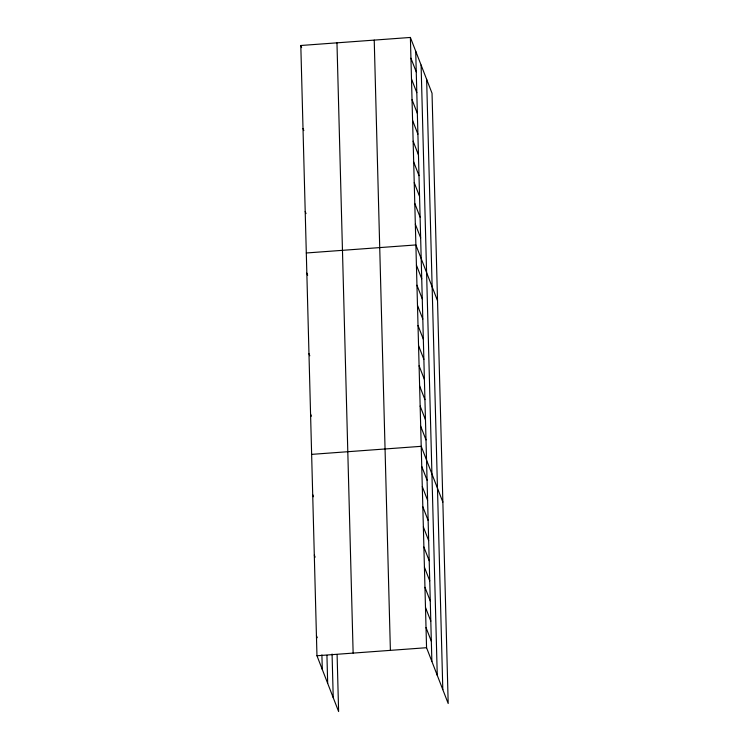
<?xml version="1.0" encoding="UTF-8"?>
<svg xmlns="http://www.w3.org/2000/svg" width="749" height="749" viewBox="0 0 749 749"><rect width="100%" height="100%" fill="white"/><g stroke="black" fill="none" stroke-linecap="round" stroke-linejoin="round"><path stroke-width="1.12" d="M337.097 654.495L338.614 711.55L316.967 655.75L300.808 45.492L410.386 37.45L432.033 93.251L448.192 703.508L426.556 647.707L410.386 37.45M306.304 252.984L415.882 244.942L437.528 300.733M311.64 454.371L421.219 446.32L442.865 502.12M316.967 655.75L426.556 647.707M410.939 58.197L416.257 71.913M411.491 78.945L416.809 92.661M412.034 99.692L417.352 113.417M412.587 120.449L417.905 134.165M413.139 141.196L418.457 154.912M413.682 161.943L419.009 175.659M414.234 182.69L419.552 196.407M414.787 203.438L420.105 217.154M415.33 224.185L420.657 237.91M416.416 265.08L421.734 278.797M416.95 285.219L422.267 298.935M417.483 305.358L422.801 319.074M418.017 325.497L423.335 339.213M418.551 345.635L423.868 359.351M300.808 45.492L301.622 47.608M419.084 365.774L424.402 379.49M419.618 385.913L424.936 399.629M420.152 406.052L425.469 419.768M420.685 426.19L426.003 439.906M303.008 128.491L303.822 130.598M421.753 466.458L427.07 480.184M422.286 486.597L427.604 500.313M422.82 506.736L428.138 520.452M305.199 211.48L306.023 213.596M423.354 526.875L428.671 540.591M423.887 547.013L429.205 560.729M424.421 567.152L429.739 580.868M306.837 273.123L307.652 275.229M424.955 587.291L430.272 601.007M425.488 607.43L430.806 621.146M426.022 627.568L431.34 641.284M308.972 353.678L309.786 355.784M310.573 414.094L311.387 416.201M312.698 494.649L313.522 496.756M314.299 555.065L315.123 557.172M316.434 635.611L317.258 637.727M426.64 79.357L442.809 689.623M421.097 65.051L437.257 675.317M415.704 51.166L431.873 661.423M374.228 40.109L390.388 650.366M336.966 42.843L353.135 653.1M332.069 654.027L333.23 697.665M326.938 655.384L327.678 683.36M321.901 654.926L322.295 669.475"/></g></svg>
